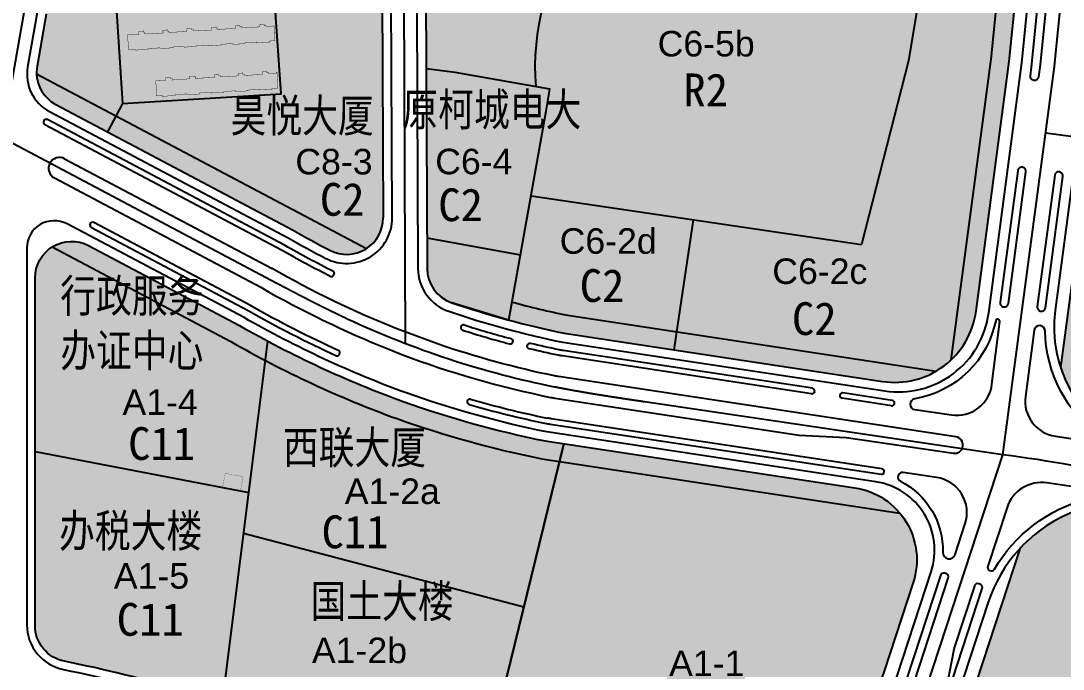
# Model space of a CAD drawing. Extents: x 2442 to 11417, y 1140 to 9206.
# Drawn here: x 8680 to 9252, y 6314 to 6670 of the extents above; entities that cross this region are included whole.
import ezdxf

# ---------------------------------------------------------------- set-up
doc = ezdxf.new("R2010")
doc.units = 0
doc.header["$LTSCALE"] = 1000
doc.header["$MEASUREMENT"] = 0
doc.linetypes.add('CENTER', pattern=[50.8, 31.75, -6.35, 6.35, -6.35])
doc.linetypes.add('CENTER2', pattern=[28.575, 19.05, -3.175, 3.175, -3.175])
for name, color, linetype in [('0-保留建筑', 5, 'Continuous'), ('01-R2-R2二类居住', 2, 'Continuous'), ('02-C11-市属办公', 211, 'Continuous'), ('02-C2-商业金融业', 10, 'Continuous'), ('02-C25-旅馆业', 11, 'Continuous'), ('02-C63-成教', 30, 'Continuous'), ('08-G11-公园', 3, 'Continuous'), ('08-G12-街头绿地', 80, 'Continuous'), ('14-z地块编号', 217, 'Continuous'), ('a-dlcenter', 1, 'CENTER'), ('开关站', 151, 'Continuous'), ('用地名称', 7, 'Continuous'), ('用地性质代码', 7, 'Continuous'), ('用地线', 5, 'Continuous'), ('道路', 7, 'Continuous'), ('道路红线', 12, 'Continuous'), ('道路绿化', 84, 'Continuous')]:
    doc.layers.add(name, color=color, linetype=linetype)
doc.styles.add('HZ', font='', dxfattribs={"width": 0.8})
doc.styles.get("Standard").update_dxf_attribs({"font": 'gbenor.shx', "bigfont": 'gbcbig.shx'})
doc.styles.add('xtx', font='')
doc.styles.get('HZ').set_extended_font_data('SimSun')
doc.styles.get('xtx').set_extended_font_data('SimSun')

msp = doc.modelspace()

# ---------------------------------------------------------------- hatches: boundary and pattern name
at = {"layer": '01-R2-R2二类居住', "linetype": 'Continuous'}
for points in [[(9077.92, 6836.84), (9079.73, 6836.73), (9079.73, 6874.36), (8998.8, 6879.23), (8996.86, 6847.02), (8947.75, 6847.14), (8893.62, 6841.36), (8900.82, 6770.48, -0.041561), (8901.87, 6723.98), (8902.22, 6643.7), (8918.02, 6641.68), (8962.47, 6633.89, -0.16822), (8985.5, 6721.17)], [(8732.75, 6668.38), (8735.61, 6624.74), (8822.68, 6630.11), (8814.04, 6753.87), (8813.71, 6753.85), (8766.11, 6750.71), (8766.35, 6751.75), (8726.57, 6762.9), (8729.31, 6720.93)], [(8982.98, 6717.28, 0.159583), (8962.47, 6633.89), (8969.99, 6632.58), (8968.3, 6621.65), (8959.77, 6574.11), (9141, 6547.27), (9166.87, 6648.2), (9171.5, 6676.77), (9170.76, 6688.37)]]:
    msp.add_hatch(color=256, dxfattribs=at).paths.add_polyline_path(points)
at = {"layer": '02-C11-市属办公'}
for points in [[(8696.99, 6545.99, 0.258207), (8687.61, 6529.05), (8687.61, 6433.62), (8804.85, 6411.16), (8813.95, 6483.68, -0.009148), (8795.03, 6494.05)], [(8886.2, 6451.73, -0.03353), (8813.95, 6483.68), (8804.85, 6411.16), (8802.05, 6388.83), (8955.76, 6348.36), (8975.32, 6428.23), (8965.73, 6429.68, -0.035628)], [(8687.61, 6433.62), (8687.61, 6338.16, 0.357918), (8703.72, 6318.54, -0.023943), (8769.16, 6302.26), (8790.38, 6295.89), (8804.85, 6411.16)], [(8802.05, 6388.83), (8790.38, 6295.89), (8858.65, 6275.39), (8932.35, 6252.77), (8955.76, 6348.36)]]:
    msp.add_hatch(color=256, dxfattribs=at).paths.add_polyline_path(points)
at = {"layer": '02-C2-商业金融业'}
for points in [[(9141, 6547.27), (9048.66, 6560.95), (9039.45, 6498.79), (9181.81, 6477.7, 0.058751), (9190.25, 6484.01), (9212.2, 6648.98), (9215.83, 6685.59), (9176.81, 6687.43), (9170.76, 6688.37), (9171.5, 6676.77), (9166.87, 6648.2)], [(8822.68, 6630.11), (8735.61, 6624.74), (8731.98, 6617.92), (8869.18, 6544.95, 0.259802), (8878.58, 6561.99), (8878.09, 6675.04), (8819.55, 6674.9)], [(9048.66, 6560.95), (8959.77, 6574.11), (8949.3, 6515.68, 0.017458), (8980.55, 6508.3), (8980.79, 6508.26), (8981.01, 6508.21), (8981.24, 6508.17), (8981.46, 6508.12), (8981.69, 6508.08), (8981.92, 6508.03), (8982.14, 6507.99), (8982.37, 6507.94), (8982.6, 6507.9), (8982.82, 6507.86), (8983.05, 6507.81), (8983.28, 6507.77), (8983.5, 6507.72), (8983.73, 6507.68), (8983.96, 6507.64), (8984.18, 6507.59), (8984.41, 6507.55), (8984.64, 6507.51), (8984.87, 6507.46), (8985.09, 6507.42), (8985.32, 6507.38), (8985.55, 6507.33), (8985.78, 6507.29), (8986.01, 6507.25), (8986.24, 6507.2), (8986.46, 6507.16), (8986.69, 6507.12), (8986.92, 6507.08), (8987.15, 6507.03), (8987.38, 6506.99), (8987.61, 6506.95), (8987.84, 6506.91), (8988.07, 6506.86), (8988.3, 6506.82), (8988.53, 6506.78), (8988.76, 6506.74), (8988.99, 6506.7), (8989.22, 6506.65), (8989.45, 6506.61), (8989.68, 6506.57), (8989.91, 6506.53), (8990.14, 6506.49), (8990.37, 6506.45), (8990.6, 6506.4), (8990.83, 6506.36), (8991.06, 6506.32), (8991.29, 6506.28), (8991.52, 6506.24), (8991.75, 6506.2), (8991.98, 6506.16), (8992.22, 6506.12), (8992.45, 6506.08), (8992.68, 6506.03), (8992.91, 6505.99), (8993.14, 6505.95), (8993.37, 6505.91), (8993.61, 6505.87), (8993.84, 6505.83), (8994.07, 6505.79), (8994.3, 6505.75), (8994.54, 6505.71), (8994.77, 6505.67), (8995, 6505.63), (8995.23, 6505.59), (8995.47, 6505.55), (8995.7, 6505.51), (8995.93, 6505.47), (8996.17, 6505.43), (8996.4, 6505.39), (8996.63, 6505.35), (8996.87, 6505.31), (8997.1, 6505.27), (8997.33, 6505.23), (8997.57, 6505.19), (8997.8, 6505.15), (8998.04, 6505.11), (8998.27, 6505.08), (8998.51, 6505.04), (8998.74, 6505), (8998.97, 6504.96), (8999.21, 6504.92), (8999.44, 6504.88), (8999.68, 6504.84), (8999.91, 6504.8), (9000.15, 6504.76), (9000.39, 6504.72), (9000.62, 6504.69), (9000.86, 6504.65), (9001.09, 6504.61), (9001.33, 6504.57), (9001.56, 6504.53), (9001.8, 6504.49), (9002.04, 6504.45), (9002.27, 6504.42), (9002.51, 6504.38), (9002.74, 6504.34), (9002.98, 6504.3), (9003.22, 6504.26), (9003.45, 6504.22), (9003.69, 6504.19), (9003.93, 6504.15), (9004.17, 6504.11), (9004.4, 6504.07), (9004.64, 6504.03), (9004.88, 6504), (9005.11, 6503.96), (9005.35, 6503.92), (9005.59, 6503.88), (9005.83, 6503.85), (9006.07, 6503.81), (9006.3, 6503.77), (9006.54, 6503.73), (9006.78, 6503.69), (9007.02, 6503.66), (9007.26, 6503.62), (9007.5, 6503.58), (9007.73, 6503.54), (9007.97, 6503.51), (9008.21, 6503.47), (9008.45, 6503.43), (9008.69, 6503.39), (9008.93, 6503.36), (9009.17, 6503.32), (9009.41, 6503.28), (9009.65, 6503.25), (9009.89, 6503.21), (9010.13, 6503.17), (9010.37, 6503.13), (9010.61, 6503.1), (9010.85, 6503.06), (9011.09, 6503.02), (9011.33, 6502.99), (9011.57, 6502.95), (9011.81, 6502.91), (9012.05, 6502.87), (9012.29, 6502.84), (9012.53, 6502.8), (9012.77, 6502.76), (9013.01, 6502.73), (9013.25, 6502.69), (9013.49, 6502.65), (9013.74, 6502.62), (9013.98, 6502.58), (9014.22, 6502.54), (9014.46, 6502.51), (9014.7, 6502.47), (9014.94, 6502.43), (9015.19, 6502.4), (9015.43, 6502.36), (9015.67, 6502.32), (9015.91, 6502.29), (9016.15, 6502.25), (9016.4, 6502.21), (9016.64, 6502.18), (9016.88, 6502.14), (9017.12, 6502.1), (9017.37, 6502.07), (9017.61, 6502.03), (9017.85, 6501.99), (9018.1, 6501.96), (9018.34, 6501.92), (9018.58, 6501.88), (9018.83, 6501.85), (9019.07, 6501.81), (9019.31, 6501.77), (9019.56, 6501.74), (9019.8, 6501.7), (9020.05, 6501.67), (9020.29, 6501.63), (9020.53, 6501.59), (9020.78, 6501.56), (9021.02, 6501.52), (9021.27, 6501.48), (9021.51, 6501.45), (9021.76, 6501.41), (9022, 6501.37), (9022.25, 6501.34), (9022.49, 6501.3), (9022.74, 6501.26), (9022.98, 6501.23), (9023.23, 6501.19), (9023.47, 6501.16), (9023.72, 6501.12), (9023.96, 6501.08), (9024.21, 6501.05), (9024.45, 6501.01), (9024.7, 6500.97), (9024.95, 6500.94), (9025.19, 6500.9), (9025.44, 6500.86), (9025.69, 6500.83), (9025.93, 6500.79), (9026.18, 6500.75), (9026.43, 6500.72), (9026.67, 6500.68), (9026.92, 6500.64), (9027.17, 6500.61), (9027.41, 6500.57), (9027.66, 6500.53), (9027.91, 6500.5), (9039.45, 6498.79)]]:
    msp.add_hatch(color=256, dxfattribs=at).paths.add_polyline_path(points)
at = {"layer": '02-C25-旅馆业'}
msp.add_hatch(color=256, dxfattribs=at).paths.add_polyline_path([(8975.32, 6428.23), (8932.35, 6252.77), (9066.8, 6211.49, 0.402073), (9128.62, 6242.64), (9153.49, 6313.07), (9169.42, 6361.8, 0.258985), (9162.06, 6399.93)])
at = {"layer": '02-C63-成教', "linetype": 'Continuous'}
msp.add_hatch(color=256, dxfattribs=at).paths.add_polyline_path([(8902.63, 6550.92), (8953.97, 6541.71), (8968.3, 6621.65), (8969.99, 6632.58), (8918.02, 6641.68), (8902.22, 6643.7)])
at = {"layer": '08-G11-公园'}
h = msp.add_hatch(color=256, dxfattribs=at)
h.paths.add_polyline_path([(10037.7, 7531.75), (9817.81, 7291.09, 0.043009), (9709.94, 7150.48), (9530.61, 6869.7, 0.022495), (9508.49, 6831.38), (9414.19, 6649.54, -0.315329), (9304.37, 6592.16), (9280.67, 6595.25, 0.413401), (9263.86, 6582.35), (9250.23, 6479.88, 0.213265), (9288.7, 6437.66), (9365.46, 6404.26), (9365.64, 6404.71), (9475.09, 6682.38), (9481.18, 6696.57), (9495.84, 6728.18), (9509.12, 6757.02), (9531.83, 6804.98), (9544.74, 6831.15), (9552.25, 6837.23), (9555.22, 6841.58), (9564.07, 6860.33), (9573.89, 6877.93), (9580.69, 6889.01), (9599.09, 6918.78), (9612.53, 6939.85), (9640.54, 6983.67), (9663.79, 7019.84), (9690.81, 7061.91), (9719.45, 7106.51), (9734.19, 7129.13), (9753.93, 7159.23), (9769.49, 7181.3), (9803.72, 7225.61), (9818.19, 7243.48), (9831.32, 7258.56), (9852.66, 7282.41), (9868.89, 7300.1), (9888.49, 7321.47), (9931.66, 7368.71), (9968.04, 7408.62), (10010.51, 7455.15), (10032.32, 7479.91), (10069.76, 7517.46), (10084.84, 7533.45), (10100.26, 7546.31), (10128.56, 7571.76), (10148.17, 7589.41), (10178.47, 7709.73), (10182.37, 8025.29), (10138.35, 8027.14), (10116.4, 8028.06, 0.440049), (10105.99, 8017.61), (10144.57, 8015.84), (10142.78, 7973.28), (10107.94, 7974.73), (10118, 7753.48, -0.199001)])
h.paths.add_polyline_path([(9365.43, 6517.16), (9360.84, 6482.67), (9294.31, 6491.52), (9298.9, 6526.01)], flags=16)
msp.add_hatch(color=256, dxfattribs=at).paths.add_polyline_path([(9209.3, 6067.39), (9149.46, 5994.32), (9120.86, 5967.4, 0.016072), (9073.07, 5945.36, -0.139605), (9039.06, 5938.93, -0.045497), (8994.03, 5947.2, -0.059414), (8936.13, 5971.08, -0.016658), (8847.9, 6024.34, 0.096075), (8779.89, 6051.89, -0.001368), (8724.36, 6062.92, 0.05395), (8669.58, 6067.92), (8669.58, 6288.04, -0.034257), (8758.81, 6267.78), (8848.19, 6240.94), (9065.96, 6174.09, 0.402073), (9177.24, 6230.16), (9200.83, 6296.98), (9228.23, 6380.77, -0.317154), (9318.53, 6399.46), (9356.46, 6382.97), (9277.41, 6195.92), (9237.01, 6123.58)])
at = {"layer": '08-G12-街头绿地'}
h = msp.add_hatch(color=256, dxfattribs=at)
h.paths.add_polyline_path([(8726.57, 6762.9), (8697.64, 6771.01), (8696.93, 6781.57), (8692.35, 6781.27), (8696.23, 6718.76), (8729.31, 6720.93)])
h.paths.add_polyline_path([(8729.31, 6720.93), (8696.23, 6718.76, -0.058909), (8693.71, 6673.74), (8688.46, 6643.81, 0.325063), (8697.77, 6624.79), (8727.31, 6609.14), (8735.61, 6624.74), (8732.75, 6668.38)])
for points in [[(9190.25, 6484.01, 0.171573), (9203.89, 6510.73), (9222.13, 6647.83), (9225.84, 6685.12), (9215.83, 6685.59), (9212.2, 6648.98)], [(8731.98, 6617.92), (8727.31, 6609.14), (8828.85, 6555.36, 0.011263), (8849.4, 6544.14, 0.26482), (8869.18, 6544.95)], [(8731.98, 6617.92), (8727.31, 6609.14), (8828.85, 6555.36, 0.011263), (8849.4, 6544.14, 0.26482), (8869.18, 6544.95)], [(8795.03, 6494.05, 0.009148), (8813.95, 6483.68), (8815.28, 6494.29, -0.0076), (8799.86, 6502.81), (8716.98, 6546.72, 0.267949), (8696.99, 6545.99)], [(8902.63, 6550.92), (8902.7, 6534.23, 0.319919), (8916.26, 6515.38), (8946.85, 6506.04, 0.00035), (8947.54, 6505.85), (8953.97, 6541.71)], [(9017.85, 6501.99), (9017.61, 6502.03), (9017.37, 6502.07), (9017.12, 6502.1), (9016.88, 6502.14), (9016.64, 6502.18), (9016.4, 6502.21), (9016.15, 6502.25), (9015.91, 6502.29), (9015.67, 6502.32), (9015.43, 6502.36), (9015.19, 6502.4), (9014.94, 6502.43), (9014.7, 6502.47), (9014.46, 6502.51), (9014.22, 6502.54), (9013.98, 6502.58), (9013.74, 6502.62), (9013.49, 6502.65), (9013.25, 6502.69), (9013.01, 6502.73), (9012.77, 6502.76), (9012.53, 6502.8), (9012.29, 6502.84), (9012.05, 6502.87), (9011.81, 6502.91), (9011.57, 6502.95), (9011.33, 6502.99), (9011.09, 6503.02), (9010.85, 6503.06), (9010.61, 6503.1), (9010.37, 6503.13), (9010.13, 6503.17), (9009.89, 6503.21), (9009.65, 6503.25), (9009.41, 6503.28), (9009.17, 6503.32), (9008.93, 6503.36), (9008.69, 6503.39), (9008.45, 6503.43), (9008.21, 6503.47), (9007.97, 6503.51), (9007.73, 6503.54), (9007.5, 6503.58), (9007.26, 6503.62), (9007.02, 6503.66), (9006.78, 6503.69), (9006.54, 6503.73), (9006.3, 6503.77), (9006.07, 6503.81), (9005.83, 6503.85), (9005.59, 6503.88), (9005.35, 6503.92), (9005.11, 6503.96), (9004.88, 6504), (9004.64, 6504.03), (9004.4, 6504.07), (9004.17, 6504.11), (9003.93, 6504.15), (9003.69, 6504.19), (9003.45, 6504.22), (9003.22, 6504.26), (9002.98, 6504.3), (9002.74, 6504.34), (9002.51, 6504.38), (9002.27, 6504.42), (9002.04, 6504.45), (9001.8, 6504.49), (9001.56, 6504.53), (9001.33, 6504.57), (9001.09, 6504.61), (9000.86, 6504.65), (9000.62, 6504.69), (9000.39, 6504.72), (9000.15, 6504.76), (8999.91, 6504.8), (8999.68, 6504.84), (8999.44, 6504.88), (8999.21, 6504.92), (8998.97, 6504.96), (8998.74, 6505), (8998.51, 6505.04), (8998.27, 6505.08), (8998.04, 6505.11), (8997.8, 6505.15), (8997.57, 6505.19), (8997.33, 6505.23), (8997.1, 6505.27), (8996.87, 6505.31), (8996.63, 6505.35), (8996.4, 6505.39), (8996.17, 6505.43), (8995.93, 6505.47), (8995.7, 6505.51), (8995.47, 6505.55), (8995.23, 6505.59), (8995, 6505.63), (8994.77, 6505.67), (8994.54, 6505.71), (8994.3, 6505.75), (8994.07, 6505.79), (8993.84, 6505.83), (8993.61, 6505.87), (8993.37, 6505.91), (8993.14, 6505.95), (8992.91, 6505.99), (8992.68, 6506.03), (8992.45, 6506.08), (8992.22, 6506.12), (8991.98, 6506.16), (8991.75, 6506.2), (8991.52, 6506.24), (8991.29, 6506.28), (8991.06, 6506.32), (8990.83, 6506.36), (8990.6, 6506.4), (8990.37, 6506.45), (8990.14, 6506.49), (8989.91, 6506.53), (8989.68, 6506.57), (8989.45, 6506.61), (8989.22, 6506.65), (8988.99, 6506.7), (8988.76, 6506.74), (8988.53, 6506.78), (8988.3, 6506.82), (8988.07, 6506.86), (8987.84, 6506.91), (8987.61, 6506.95), (8987.38, 6506.99), (8987.15, 6507.03), (8986.92, 6507.08), (8986.69, 6507.12), (8986.46, 6507.16), (8986.24, 6507.2), (8986.01, 6507.25), (8985.78, 6507.29), (8985.55, 6507.33), (8985.32, 6507.38), (8985.09, 6507.42), (8984.87, 6507.46), (8984.64, 6507.51), (8984.41, 6507.55), (8984.18, 6507.59), (8983.96, 6507.64), (8983.73, 6507.68), (8983.5, 6507.72), (8983.28, 6507.77), (8983.05, 6507.81), (8982.82, 6507.86), (8982.6, 6507.9), (8982.37, 6507.94), (8982.14, 6507.99), (8981.92, 6508.03), (8981.69, 6508.08), (8981.46, 6508.12), (8981.24, 6508.17), (8980.9, 6508.23), (8980.55, 6508.3, -0.017458), (8949.3, 6515.68), (8947.54, 6505.85, 0.015337), (8977.96, 6498.63), (9038.08, 6489.52), (9039.45, 6498.79), (9027.91, 6500.5), (9027.66, 6500.53), (9027.41, 6500.57), (9027.17, 6500.61), (9026.92, 6500.64), (9026.67, 6500.68), (9026.43, 6500.72), (9026.18, 6500.75), (9025.93, 6500.79), (9025.69, 6500.83), (9025.44, 6500.86), (9025.19, 6500.9), (9024.95, 6500.94), (9024.7, 6500.97), (9024.45, 6501.01), (9024.21, 6501.05), (9023.96, 6501.08), (9023.72, 6501.12), (9023.47, 6501.16), (9023.23, 6501.19), (9022.98, 6501.23), (9022.74, 6501.26), (9022.49, 6501.3), (9022.25, 6501.34), (9022, 6501.37), (9021.76, 6501.41), (9021.51, 6501.45), (9021.27, 6501.48), (9021.02, 6501.52), (9020.78, 6501.56), (9020.53, 6501.59), (9020.29, 6501.63), (9020.05, 6501.67), (9019.8, 6501.7), (9019.56, 6501.74), (9019.31, 6501.77), (9019.07, 6501.81), (9018.83, 6501.85), (9018.58, 6501.88), (9018.34, 6501.92), (9018.1, 6501.96)], [(9039.45, 6498.79), (9038.08, 6489.52), (9152.55, 6472.17, 0.17025), (9181.81, 6477.7)], [(8965.73, 6429.68), (8975.32, 6428.23), (8977.71, 6437.98), (8967.47, 6439.53, -0.035504), (8889.59, 6461.14, -0.035133), (8815.28, 6494.29), (8813.95, 6483.68, 0.03353), (8886.2, 6451.73, 0.035628)], [(8977.71, 6437.98), (8975.32, 6428.23), (9162.06, 6399.93, 0.182676), (9137.4, 6413.78)]]:
    msp.add_hatch(color=256, dxfattribs=at).paths.add_polyline_path(points)
at = {"layer": '开关站'}
h = msp.add_hatch(color=256, dxfattribs=at)
h.paths.add_polyline_path([(7615.4, 6571.36), (7627.4, 6571.02), (7627.11, 6561.02), (7615.11, 6561.37)])
h.paths.add_polyline_path([(8791.94, 6421.76), (8801.75, 6419.85), (8800.23, 6412.07), (8790.41, 6413.93)])
h.paths.add_polyline_path([(8219.51, 6473.26), (8229.51, 6473.26), (8229.51, 6465.26), (8219.51, 6465.26)])
h.paths.add_polyline_path([(7628.66, 7354.73), (7640.61, 7355.87), (7641.56, 7345.92), (7629.61, 7344.78)])
h.paths.add_polyline_path([(7850.22, 7613.41), (7861.92, 7616.07), (7863.58, 7608.76), (7851.88, 7606.1)])

# ---------------------------------------------------------------- linework, layer by layer
at = {"layer": '0-保留建筑', "linetype": 'Continuous'}
msp.add_lwpolyline([(8750, 6662.88, 0.2, 0.2, 0), (8757.84, 6663.44, 0.2, 0.2, 0), (8757.74, 6664.98, 0.2, 0.2, 0), (8760.25, 6665.08, 0.2, 0.2, 0), (8760.29, 6664.43, 0.2, 0.2, 0), (8761.05, 6664.48, 0.2, 0.2, 0), (8761.08, 6663.73, 0.2, 0.2, 0), (8770.95, 6664.25, 0.2, 0.2, 0), (8770.91, 6665.77, 0.2, 0.2, 0), (8773.45, 6665.9, 0.2, 0.2, 0), (8773.49, 6665.27, 0.2, 0.2, 0), (8774.32, 6665.3, 0.2, 0.2, 0), (8774.39, 6664.54, 0.2, 0.2, 0), (8784.41, 6665.04, 0.2, 0.2, 0), (8784.33, 6666.59, 0.2, 0.2, 0), (8786.9, 6666.7, 0.2, 0.2, 0), (8786.92, 6666.13, 0.2, 0.2, 0), (8787.54, 6666.13, 0.2, 0.2, 0), (8787.57, 6665.36, 0.2, 0.2, 0), (8797.61, 6665.91, 0.2, 0.2, 0), (8797.57, 6667.38, 0.2, 0.2, 0), (8800, 6667.51, 0.2, 0.2, 0), (8800.06, 6666.85, 0.2, 0.2, 0), (8800.79, 6666.89, 0.2, 0.2, 0), (8800.84, 6666.19, 0.2, 0.2, 0), (8810.99, 6666.78, 0.2, 0.2, 0), (8810.93, 6668.14, 0.2, 0.2, 0), (8813.33, 6668.26, 0.2, 0.2, 0), (8813.34, 6667.62, 0.2, 0.2, 0), (8814.14, 6667.66, 0.2, 0.2, 0), (8814.17, 6666.97, 0.2, 0.2, 0), (8818.91, 6667.29, 0.2, 0.2, 0), (8819.24, 6659.13, 0.2, 0.2, 0), (8816, 6658.99, 0.2, 0.2, 0), (8815.99, 6658.29, 0.2, 0.2, 0), (8809.06, 6657.92, 0.2, 0.2, 0), (8809.06, 6658.48, 0.2, 0.2, 0), (8802.69, 6658.03, 0.2, 0.2, 0), (8802.69, 6657.5, 0.2, 0.2, 0), (8795.9, 6657.22, 0.2, 0.2, 0), (8795.88, 6657.64, 0.2, 0.2, 0), (8789.47, 6657.15, 0.2, 0.2, 0), (8789.5, 6656.8, 0.2, 0.2, 0), (8782.69, 6656.35, 0.2, 0.2, 0), (8782.67, 6656.78, 0.2, 0.2, 0), (8776.19, 6656.47, 0.2, 0.2, 0), (8776.2, 6656.09, 0.2, 0.2, 0), (8769.45, 6655.61, 0.2, 0.2, 0), (8769.43, 6656, 0.2, 0.2, 0), (8762.86, 6655.7, 0.2, 0.2, 0), (8762.89, 6655.28, 0.2, 0.2, 0), (8756.05, 6654.85, 0.2, 0.2, 0), (8756.04, 6655.24, 0.2, 0.2, 0), (8750, 6654.91, 0.2, 0.2, 0), (8749.67, 6654.89, 0.2, 0.2, 0), (8749.68, 6654.44, 0.2, 0.2, 0), (8742.79, 6654.02, 0.2, 0.2, 0), (8742.76, 6654.33, 0.2, 0.2, 0), (8739.69, 6654.2, 0.2, 0.2, 0), (8739.68, 6654.25, 0.2, 0.2, 0), (8738.86, 6654.19, 0.2, 0.2, 0), (8738.4, 6662.36, 0.2, 0.2, 0), (8744.53, 6662.69, 0.2, 0.2, 0), (8744.46, 6664.4, 0.2, 0.2, 0), (8747, 6664.51, 0.2, 0.2, 0), (8747.02, 6663.88, 0.2, 0.2, 0), (8747.63, 6663.88, 0.2, 0.2, 0), (8747.68, 6662.88, 0.2, 0.2, 0), (8750.02, 6662.88, 0, 0, 0)], format="xyseb", dxfattribs=at)
at = {"layer": '0-保留建筑', "linetype": 'Continuous', "const_width": 0.2}
msp.add_lwpolyline([(8754.33, 6628.86), (8753.84, 6637.13), (8759.4, 6637.43), (8759.37, 6639.02), (8761.83, 6639.13), (8761.85, 6638.42), (8762.75, 6638.5), (8762.79, 6637.58), (8772.48, 6638.28), (8772.43, 6639.67), (8774.94, 6639.8), (8775.02, 6639.27), (8775.73, 6639.28), (8775.72, 6638.47), (8786.04, 6639.08), (8786.01, 6640.46), (8788.34, 6640.59), (8788.39, 6640.02), (8789.19, 6640.07), (8789.21, 6639.4), (8799.19, 6639.86), (8799.16, 6641.36), (8801.62, 6641.47), (8801.64, 6640.84), (8802.45, 6640.86), (8802.48, 6640.07), (8812.42, 6640.71), (8812.37, 6642.22), (8814.75, 6642.33), (8814.81, 6641.62), (8815.81, 6641.68), (8815.85, 6640.93), (8820.1, 6641.19), (8820.06, 6641.97), (8820.33, 6641.98), (8820.73, 6633.14), (8817.6, 6632.92), (8817.6, 6632.51), (8810.66, 6632.12), (8810.63, 6632.51), (8804.25, 6632.06), (8804.27, 6631.64), (8797.58, 6631.2), (8797.58, 6631.72), (8791.15, 6631.29), (8791.18, 6630.87), (8784.24, 6630.46), (8784.22, 6630.81), (8777.58, 6630.45), (8777.59, 6629.89), (8770.84, 6629.45), (8770.88, 6629.99), (8764.41, 6629.6), (8764.45, 6629.13), (8757.56, 6628.63), (8757.57, 6629.1), (8754.38, 6628.86)], dxfattribs=at)
at = {"layer": 'a-dlcenter', "linetype": 'CENTER2', "flags": 128}
for points in [[(9917.5, 8856.81), (10006.14, 8713.79), (10044.79, 8656.4), (10158.86, 8514.15), (10181.61, 8466.07), (10178.16, 8419.39), (10136.15, 8300.08, 0.09627), (10097.16, 8035.86), (10110.01, 7753.12, -0.199001), (10031.79, 7537.14), (9811.9, 7296.48, 0.043009), (9703.2, 7154.78), (9523.87, 6874.01, 0.022495), (9501.39, 6835.06), (9407.09, 6653.22, -0.315329), (9305.4, 6600.1), (9242.1, 6608.34)], [(8669.61, 6605.78), (8681.89, 6675.82, 0.058909), (8684.25, 6718.02), (8671.2, 6928.73)], [(8890.88, 6492.6), (8889.87, 6724.32, 0.041945), (8888.88, 6769.24)]]:
    msp.add_lwpolyline(points, format="xyb", dxfattribs=at)
at = {"layer": 'a-dlcenter', "color": 5, "linetype": 'CENTER2', "flags": 128}
for points in [[(9218.62, 6431.82), (9246.97, 6644.94), (9251.78, 6693.34), (9260.36, 6875.5), (9277.98, 7247.1), (9317.58, 8086.63), (9283.02, 8246.13, 0.11243), (9227.17, 8365.09), (9093.88, 8536.91)], [(9720.8, 6235.64), (9366.22, 6391.79, 0.074508), (9218.61, 6431.82), (9022.05, 6460.93), (9021.8, 6460.97), (9021.55, 6461), (9021.3, 6461.04), (9021.06, 6461.08), (9020.81, 6461.11), (9020.56, 6461.15), (9020.32, 6461.19), (9020.07, 6461.22), (9019.82, 6461.26), (9019.57, 6461.3), (9019.33, 6461.33), (9019.08, 6461.37), (9018.83, 6461.41), (9018.58, 6461.44), (9018.34, 6461.48), (9018.09, 6461.52), (9017.84, 6461.55), (9017.6, 6461.59), (9017.35, 6461.63), (9017.1, 6461.66), (9016.85, 6461.7), (9016.61, 6461.74), (9016.36, 6461.77), (9016.11, 6461.81), (9015.86, 6461.85), (9015.62, 6461.88), (9015.37, 6461.92), (9015.12, 6461.96), (9014.88, 6461.99), (9014.63, 6462.03), (9014.38, 6462.07), (9014.13, 6462.1), (9013.89, 6462.14), (9013.64, 6462.18), (9013.39, 6462.22), (9013.14, 6462.25), (9012.9, 6462.29), (9012.65, 6462.33), (9012.4, 6462.36), (9012.16, 6462.4), (9011.91, 6462.44), (9011.66, 6462.48), (9011.41, 6462.51), (9011.17, 6462.55), (9010.92, 6462.59), (9010.67, 6462.62), (9010.42, 6462.66), (9010.18, 6462.7), (9009.93, 6462.74), (9009.68, 6462.77), (9009.44, 6462.81), (9009.19, 6462.85), (9008.94, 6462.89), (9008.69, 6462.92), (9008.45, 6462.96), (9008.2, 6463), (9007.95, 6463.04), (9007.71, 6463.07), (9007.46, 6463.11), (9007.21, 6463.15), (9006.96, 6463.19), (9006.72, 6463.22), (9006.47, 6463.26), (9006.22, 6463.3), (9005.98, 6463.34), (9005.73, 6463.38), (9005.48, 6463.41), (9005.23, 6463.45), (9004.99, 6463.49), (9004.74, 6463.53), (9004.49, 6463.57), (9004.25, 6463.61), (9004, 6463.64), (9003.75, 6463.68), (9003.51, 6463.72), (9003.26, 6463.76), (9003.01, 6463.8), (9002.76, 6463.84), (9002.52, 6463.87), (9002.27, 6463.91), (9002.02, 6463.95), (9001.78, 6463.99), (9001.53, 6464.03), (9001.28, 6464.07), (9001.04, 6464.11), (9000.79, 6464.14), (9000.54, 6464.18), (9000.29, 6464.22), (9000.05, 6464.26), (8999.8, 6464.3), (8999.55, 6464.34), (8999.31, 6464.38), (8999.06, 6464.42), (8998.81, 6464.46), (8998.57, 6464.5), (8998.32, 6464.54), (8998.07, 6464.58), (8997.83, 6464.62), (8997.58, 6464.66), (8997.33, 6464.7), (8997.09, 6464.73), (8996.84, 6464.77), (8996.59, 6464.81), (8996.34, 6464.85), (8996.1, 6464.89), (8995.85, 6464.93), (8995.6, 6464.97), (8995.36, 6465.01), (8995.11, 6465.06), (8994.86, 6465.1), (8994.62, 6465.14), (8994.37, 6465.18), (8994.12, 6465.22), (8993.88, 6465.26), (8993.63, 6465.3), (8993.38, 6465.34), (8993.14, 6465.38), (8992.89, 6465.42), (8992.64, 6465.46), (8992.4, 6465.5), (8992.15, 6465.54), (8991.9, 6465.58), (8991.66, 6465.63), (8991.41, 6465.67), (8991.16, 6465.71), (8990.92, 6465.75), (8990.67, 6465.79), (8990.43, 6465.83), (8990.18, 6465.88), (8989.93, 6465.92), (8989.69, 6465.96), (8989.44, 6466), (8989.19, 6466.04), (8988.95, 6466.09), (8988.7, 6466.13), (8988.45, 6466.17), (8988.21, 6466.21), (8987.96, 6466.25), (8987.71, 6466.3), (8987.47, 6466.34), (8987.22, 6466.38), (8986.98, 6466.43), (8986.73, 6466.47), (8986.48, 6466.51), (8986.24, 6466.55), (8985.99, 6466.6), (8985.74, 6466.64), (8985.5, 6466.68), (8985.25, 6466.73), (8985.01, 6466.77), (8984.76, 6466.81), (8984.51, 6466.86), (8984.27, 6466.9), (8984.02, 6466.95), (8983.77, 6466.99), (8983.53, 6467.03), (8983.28, 6467.08), (8983.04, 6467.12), (8982.79, 6467.17), (8982.54, 6467.21), (8982.3, 6467.26), (8982.05, 6467.3), (8981.81, 6467.35), (8981.56, 6467.39), (8981.31, 6467.44), (8981.07, 6467.48), (8980.82, 6467.53), (8980.58, 6467.57), (8980.33, 6467.62), (8980.09, 6467.66), (8979.84, 6467.71), (8979.59, 6467.75), (8979.35, 6467.8), (8979.1, 6467.84), (8978.86, 6467.89), (8978.61, 6467.94), (8978.37, 6467.98), (8978.12, 6468.03), (8977.87, 6468.08), (8977.63, 6468.12), (8977.38, 6468.17), (8977.14, 6468.22), (8976.89, 6468.26), (8976.65, 6468.31), (8976.4, 6468.36), (8976.15, 6468.4), (8975.91, 6468.45), (8975.66, 6468.5), (8975.42, 6468.55), (8975.17, 6468.59), (8974.93, 6468.64), (8974.68, 6468.69), (8974.44, 6468.74), (8974.19, 6468.79), (8973.95, 6468.83), (8973.7, 6468.88), (8973.46, 6468.93), (8973.21, 6468.98), (8972.97, 6469.03), (8972.72, 6469.08, -0.060114), (8858.9, 6506.43), (8858.67, 6506.54), (8858.45, 6506.65), (8858.22, 6506.75), (8857.99, 6506.86), (8857.77, 6506.96), (8857.54, 6507.07), (8857.31, 6507.18), (8857.09, 6507.28), (8856.86, 6507.39), (8856.64, 6507.5), (8856.41, 6507.6), (8856.18, 6507.71), (8855.96, 6507.82), (8855.73, 6507.93), (8855.51, 6508.03), (8855.28, 6508.14), (8855.06, 6508.25), (8854.83, 6508.36), (8854.6, 6508.46), (8854.38, 6508.57), (8854.15, 6508.68), (8853.93, 6508.79), (8853.7, 6508.9), (8853.48, 6509.01), (8853.25, 6509.11), (8853.03, 6509.22), (8852.8, 6509.33), (8852.58, 6509.44), (8852.35, 6509.55), (8852.13, 6509.66), (8851.9, 6509.77), (8851.68, 6509.88), (8851.45, 6509.98), (8851.23, 6510.09), (8851, 6510.2), (8850.78, 6510.31), (8850.55, 6510.42), (8850.33, 6510.53), (8850.1, 6510.64), (8849.88, 6510.75), (8849.65, 6510.86), (8849.43, 6510.97), (8849.21, 6511.08), (8848.98, 6511.19), (8848.76, 6511.3), (8848.53, 6511.41), (8848.31, 6511.52), (8848.08, 6511.63), (8847.86, 6511.74), (8847.64, 6511.86), (8847.41, 6511.97), (8847.19, 6512.08), (8846.96, 6512.19), (8846.74, 6512.3), (8846.52, 6512.41), (8846.29, 6512.52), (8846.07, 6512.63), (8845.84, 6512.74), (8845.62, 6512.86), (8845.4, 6512.97), (8845.17, 6513.08), (8844.95, 6513.19), (8844.73, 6513.3), (8844.5, 6513.41), (8844.28, 6513.53), (8844.06, 6513.64), (8843.83, 6513.75), (8843.61, 6513.86), (8843.38, 6513.97), (8843.16, 6514.09), (8842.94, 6514.2), (8842.71, 6514.31), (8842.49, 6514.42), (8842.27, 6514.54), (8842.05, 6514.65), (8841.82, 6514.76), (8841.6, 6514.88), (8841.38, 6514.99), (8841.15, 6515.1), (8840.93, 6515.21), (8840.71, 6515.33), (8840.48, 6515.44), (8840.26, 6515.55), (8840.04, 6515.67), (8839.82, 6515.78), (8839.59, 6515.89), (8839.37, 6516.01), (8839.15, 6516.12), (8838.92, 6516.23), (8838.7, 6516.35), (8838.48, 6516.46), (8838.26, 6516.58), (8838.03, 6516.69), (8837.81, 6516.8), (8837.59, 6516.92), (8837.37, 6517.03), (8837.14, 6517.14), (8836.92, 6517.26), (8836.7, 6517.37), (8836.48, 6517.49), (8836.25, 6517.6), (8836.03, 6517.72), (8835.81, 6517.83), (8835.59, 6517.94), (8835.37, 6518.06), (8835.14, 6518.17), (8834.92, 6518.29), (8834.7, 6518.4), (8834.48, 6518.52), (8834.25, 6518.63), (8834.03, 6518.75), (8833.81, 6518.86), (8833.59, 6518.98), (8833.37, 6519.09), (8833.14, 6519.21), (8832.92, 6519.32), (8832.7, 6519.44), (8832.48, 6519.55), (8832.26, 6519.67), (8832.03, 6519.78), (8831.81, 6519.9), (8831.59, 6520.01), (8831.37, 6520.13), (8831.15, 6520.24), (8830.93, 6520.36), (8830.7, 6520.48), (8830.48, 6520.59), (8830.26, 6520.71), (8830.04, 6520.82), (8829.82, 6520.94), (8829.6, 6521.05), (8829.37, 6521.17), (8829.15, 6521.29), (8828.93, 6521.4), (8828.71, 6521.52), (8828.49, 6521.63), (8828.27, 6521.75), (8828.05, 6521.86), (8827.82, 6521.98), (8827.6, 6522.1), (8827.38, 6522.21), (8827.16, 6522.33), (8826.94, 6522.44), (8826.72, 6522.56), (8826.5, 6522.68), (8826.27, 6522.79), (8826.05, 6522.91), (8825.83, 6523.03), (8825.61, 6523.14), (8820.28, 6525.94), (8669.61, 6605.78), (8352.36, 6773.84), (8146.38, 6882.94), (8146.16, 6883.06), (8145.94, 6883.18), (8145.71, 6883.29), (8145.49, 6883.41), (8145.27, 6883.53), (8145.05, 6883.64), (8144.83, 6883.76), (8144.61, 6883.88), (8144.39, 6884), (8144.17, 6884.11), (8143.95, 6884.23), (8143.73, 6884.35), (8143.51, 6884.46), (8143.28, 6884.58), (8143.06, 6884.7), (8142.84, 6884.81), (8142.62, 6884.93), (8142.4, 6885.05), (8142.18, 6885.17), (8141.96, 6885.28), (8141.74, 6885.4), (8141.52, 6885.52), (8141.3, 6885.63), (8141.07, 6885.75), (8140.85, 6885.87), (8140.63, 6885.98), (8140.41, 6886.1), (8140.19, 6886.22), (8139.97, 6886.33), (8139.75, 6886.45), (8139.53, 6886.57), (8139.31, 6886.68), (8139.09, 6886.8), (8138.86, 6886.92), (8138.64, 6887.03), (8138.42, 6887.15), (8138.2, 6887.27), (8137.98, 6887.38), (8137.76, 6887.5), (8137.54, 6887.62), (8137.32, 6887.73), (8137.1, 6887.85), (8136.87, 6887.97), (8136.65, 6888.08), (8136.43, 6888.2), (8136.21, 6888.32), (8135.99, 6888.43), (8135.77, 6888.55), (8135.55, 6888.67), (8135.33, 6888.78), (8135.1, 6888.9), (8134.88, 6889.01), (8134.66, 6889.13), (8134.44, 6889.25), (8134.22, 6889.36), (8134, 6889.48), (8133.78, 6889.6), (8133.55, 6889.71), (8133.33, 6889.83), (8133.11, 6889.94), (8132.89, 6890.06), (8132.67, 6890.18), (8132.45, 6890.29), (8132.23, 6890.41), (8132, 6890.52), (8131.78, 6890.64), (8131.56, 6890.76), (8131.34, 6890.87), (8131.12, 6890.99), (8130.9, 6891.1), (8130.67, 6891.22), (8130.45, 6891.33), (8130.23, 6891.45), (8130.01, 6891.56), (8129.79, 6891.68), (8129.57, 6891.8), (8129.34, 6891.91), (8129.12, 6892.03), (8128.9, 6892.14), (8128.68, 6892.26), (8128.46, 6892.37), (8128.24, 6892.49), (8128.01, 6892.6), (8127.79, 6892.72), (8127.57, 6892.83), (8127.35, 6892.95), (8127.13, 6893.06), (8126.9, 6893.18), (8126.68, 6893.29), (8126.46, 6893.41), (8126.24, 6893.52), (8126.02, 6893.64), (8125.79, 6893.75), (8125.57, 6893.87), (8125.35, 6893.98), (8125.13, 6894.1), (8124.9, 6894.21), (8124.68, 6894.32), (8124.46, 6894.44), (8124.24, 6894.55), (8124.01, 6894.67), (8123.79, 6894.78), (8123.57, 6894.89), (8123.35, 6895.01), (8123.12, 6895.12), (8122.9, 6895.24), (8122.68, 6895.35), (8122.46, 6895.46), (8122.23, 6895.58), (8122.01, 6895.69), (8121.79, 6895.81), (8121.57, 6895.92), (8121.34, 6896.03), (8121.12, 6896.15), (8120.9, 6896.26), (8120.68, 6896.37), (8120.45, 6896.49), (8120.23, 6896.6), (8120.01, 6896.71), (8119.78, 6896.83), (8119.56, 6896.94), (8119.34, 6897.05), (8119.11, 6897.16), (8118.89, 6897.28), (8118.67, 6897.39), (8118.45, 6897.5), (8118.22, 6897.62), (8118, 6897.73), (8117.78, 6897.84), (8117.55, 6897.95), (8117.33, 6898.06), (8117.11, 6898.18), (8116.88, 6898.29), (8116.66, 6898.4), (8116.43, 6898.51), (8116.21, 6898.63), (8115.99, 6898.74), (8115.76, 6898.85), (8115.54, 6898.96), (8115.32, 6899.07), (8115.09, 6899.18), (8114.87, 6899.29), (8114.65, 6899.41), (8114.42, 6899.52), (8114.2, 6899.63), (8113.97, 6899.74), (8113.75, 6899.85), (8113.53, 6899.96), (8113.3, 6900.07), (8113.08, 6900.18), (8112.85, 6900.29), (8112.63, 6900.41), (8112.4, 6900.52), (8112.18, 6900.63), (8111.96, 6900.74), (8111.73, 6900.85), (8111.51, 6900.96), (8111.28, 6901.07), (8111.06, 6901.18), (8110.83, 6901.29), (8110.61, 6901.4), (8110.38, 6901.51), (8110.16, 6901.62), (8109.94, 6901.73), (8109.71, 6901.84), (8109.49, 6901.94), (8109.26, 6902.05), (8109.04, 6902.16), (8108.81, 6902.27), (8108.59, 6902.38), (8108.36, 6902.49), (8108.14, 6902.6), (8107.91, 6902.71), (8107.69, 6902.82), (8107.46, 6902.92), (8107.24, 6903.03), (8107.01, 6903.14), (8106.78, 6903.25), (8106.56, 6903.36), (8106.33, 6903.47), (8106.11, 6903.57), (8105.88, 6903.68), (8105.66, 6903.79), (8105.43, 6903.9), (8105.21, 6904), (8104.98, 6904.11), (8104.75, 6904.22), (8104.53, 6904.33), (8104.3, 6904.43), (8104.08, 6904.54), (8103.85, 6904.65), (8103.62, 6904.75), (8103.4, 6904.86), (8103.17, 6904.97), (8102.95, 6905.07), (8102.72, 6905.18), (8102.49, 6905.29), (8102.27, 6905.39), (8102.04, 6905.5), (8101.81, 6905.6, 0.086535), (7936, 6950.51), (7935.75, 6950.53), (7935.5, 6950.56), (7935.26, 6950.58), (7935.01, 6950.6), (7934.76, 6950.62), (7934.51, 6950.64), (7934.26, 6950.67), (7934.01, 6950.69), (7933.76, 6950.71), (7933.51, 6950.73), (7933.26, 6950.75), (7933.01, 6950.78), (7932.77, 6950.8), (7932.52, 6950.82), (7932.27, 6950.84), (7932.02, 6950.86), (7931.77, 6950.88), (7931.52, 6950.9), (7931.27, 6950.92), (7931.02, 6950.94), (7930.77, 6950.96), (7930.52, 6950.98), (7930.27, 6951.01), (7930.03, 6951.03), (7929.78, 6951.05), (7929.53, 6951.07), (7929.28, 6951.09), (7929.03, 6951.1), (7928.78, 6951.12), (7928.53, 6951.14), (7928.28, 6951.16), (7928.03, 6951.18), (7927.78, 6951.2), (7927.53, 6951.22), (7927.28, 6951.24), (7927.03, 6951.26), (7926.78, 6951.28), (7926.54, 6951.3), (7926.29, 6951.32), (7926.04, 6951.33), (7925.79, 6951.35), (7925.54, 6951.37), (7925.29, 6951.39), (7925.04, 6951.41), (7924.79, 6951.42), (7924.54, 6951.44), (7924.29, 6951.46), (7924.04, 6951.48), (7923.79, 6951.5), (7923.54, 6951.51), (7923.29, 6951.53), (7923.04, 6951.55), (7922.8, 6951.57), (7922.55, 6951.58), (7922.3, 6951.6), (7922.05, 6951.62), (7921.8, 6951.63), (7921.55, 6951.65), (7921.3, 6951.67), (7921.05, 6951.68), (7920.8, 6951.7), (7920.55, 6951.72), (7920.3, 6951.73), (7920.05, 6951.75), (7919.8, 6951.77), (7919.55, 6951.78), (7919.3, 6951.8), (7919.05, 6951.81), (7918.8, 6951.83), (7918.55, 6951.84), (7918.3, 6951.86), (7918.06, 6951.88), (7917.81, 6951.89), (7917.56, 6951.91), (7917.31, 6951.92), (7917.06, 6951.94), (7916.81, 6951.95), (7916.56, 6951.97), (7916.31, 6951.98), (7916.06, 6952), (7915.81, 6952.01), (7915.56, 6952.03), (7915.31, 6952.04), (7915.06, 6952.06), (7914.81, 6952.07), (7914.56, 6952.09), (7914.31, 6952.1), (7914.06, 6952.12), (7913.81, 6952.13), (7913.56, 6952.14), (7913.31, 6952.16), (7913.06, 6952.17), (7912.81, 6952.19), (7912.56, 6952.2), (7912.32, 6952.21), (7912.07, 6952.23), (7911.82, 6952.24), (7911.57, 6952.26), (7911.32, 6952.27), (7911.07, 6952.28), (7910.82, 6952.3), (7910.57, 6952.31), (7910.32, 6952.32), (7910.07, 6952.34), (7909.82, 6952.35), (7909.57, 6952.36), (7909.32, 6952.38), (7909.07, 6952.39), (7908.82, 6952.4), (7908.57, 6952.42), (7908.32, 6952.43), (7908.07, 6952.44), (7907.82, 6952.45), (7907.57, 6952.47), (7907.32, 6952.48), (7907.07, 6952.49), (7906.82, 6952.51), (7906.57, 6952.52), (7906.32, 6952.53), (7906.07, 6952.54), (7905.82, 6952.56), (7905.57, 6952.57), (7905.32, 6952.58), (7905.08, 6952.59), (7904.83, 6952.6), (7904.58, 6952.62), (7904.33, 6952.63), (7904.08, 6952.64), (7903.83, 6952.65), (7903.58, 6952.67), (7903.33, 6952.68), (7903.08, 6952.69), (7902.83, 6952.7), (7902.58, 6952.71), (7902.33, 6952.72), (7902.08, 6952.74), (7901.83, 6952.75), (7901.58, 6952.76), (7901.33, 6952.77), (7901.08, 6952.78), (7900.83, 6952.79), (7900.58, 6952.81), (7900.33, 6952.82), (7895.52, 6953.04), (7813.89, 6956.46), (7813.89, 6956.46), (7203.56, 6982), (6780.12, 6999.72), (6477.72, 7012.39), (6377.87, 7016.57)]]:
    msp.add_lwpolyline(points, format="xyb", dxfattribs=at)
at = {"layer": 'a-dlcenter', "flags": 128}
msp.add_lwpolyline([(8946.85, 6506.04), (8916.26, 6515.38)], dxfattribs=at)
at = {"layer": 'a-dlcenter', "color": 2, "linetype": 'CENTER2', "flags": 128}
msp.add_lwpolyline([(7167.5, 6139.37), (7536.77, 6276.65, -0.071309), (7675.44, 6306.72), (7787.02, 6313.08), (8148.41, 6313.08), (8355.04, 6313.08), (8563.45, 6314.02, -0.074187), (8763.99, 6285.02), (8853.42, 6258.17), (9066.38, 6192.79, 0.402073), (9152.93, 6236.4), (9177.16, 6305.02), (9218.62, 6431.82)], format="xyb", dxfattribs=at)
at = {"layer": '开关站', "const_width": 0.1}
msp.add_lwpolyline([(8791.94, 6421.76), (8801.75, 6419.85), (8800.23, 6412.07), (8790.41, 6413.93)], close=True, dxfattribs=at)
at = {"layer": '用地线'}
for p, q in [((8688.43, 6641.06), (8869.49, 6545.14)), ((8979.72, 6508.47), (9182.01, 6477.82)), ((8804.85, 6411.16), (8815.28, 6494.29)), ((8932.35, 6252.77), (8977.71, 6437.97)), ((8977.71, 6437.97), (8932.46, 6253.23)), ((8687.61, 6433.62), (8804.85, 6411.16)), ((8687.61, 6433.62), (8687.61, 6433.44)), ((8687.61, 6433.44), (8687.61, 6433.44)), ((8790.38, 6295.89), (8804.85, 6411.16))]:
    msp.add_line(p, q, dxfattribs=at)
at = {"layer": '用地线', "flags": 128}
for points in [[(8962.47, 6633.89, -0.16822), (8985.5, 6721.17), (9059.58, 6813.89)], [(8696.99, 6545.99), (8795.03, 6494.05, 0.04269), (8886.2, 6451.73, 0.035628), (8965.73, 6429.68), (9162.06, 6399.93)]]:
    msp.add_lwpolyline(points, format="xyb", dxfattribs=at)
for points in [[(8726.57, 6762.9), (8726.57, 6762.9), (8735.61, 6624.74), (8822.68, 6630.11), (8814.04, 6753.87)], [(9170.76, 6688.37), (9171.5, 6676.77), (9166.87, 6648.2), (9141, 6547.27)], [(8947.54, 6505.85), (8968.3, 6621.65), (8969.99, 6632.58), (8918.02, 6641.68), (8902.22, 6643.7)], [(8959.77, 6574.11), (9141, 6547.27)], [(9048.66, 6560.95), (9038.08, 6489.52)], [(8902.63, 6550.92), (8953.97, 6541.71)], [(8802.05, 6388.83), (8955.76, 6348.36)]]:
    msp.add_lwpolyline(points, dxfattribs=at)
at = {"layer": '用地线'}
for points in [[(9190.25, 6484.01), (9212.2, 6648.98), (9215.83, 6685.59)], [(8735.61, 6624.74), (8727.31, 6609.14)]]:
    msp.add_lwpolyline(points, dxfattribs=at)
msp.add_arc((9080.47, 6998.08), 499.87, 254.7874, 258.3717, dxfattribs=at)
at = {"layer": '道路', "flags": 128}
for points in [[(10612.78, 8014.22), (10138.63, 8034.13), (10115.34, 8035.11, 0.440049), (10101.81, 8021.53), (10114, 7753.3, -0.199001), (10034.74, 7534.44), (9814.85, 7293.78, 0.043009), (9706.57, 7152.63), (9527.24, 6871.86, 0.022495), (9504.94, 6833.22), (9410.64, 6651.38, -0.315329), (9304.89, 6596.13), (9274.25, 6600.12, 0.413401), (9257.45, 6587.22), (9247.32, 6511.05, 0.334582), (9288.7, 6437.66), (9365.46, 6404.26)], [(9710.06, 6227.26), (9360.87, 6381.03), (9357.34, 6382.59), (9318.53, 6399.46, 0.442066), (9210.59, 6350.96), (9193.78, 6299.53), (9169.97, 6232.09, -0.402086), (9064.87, 6179.13), (8967.13, 6209.14), (8948.74, 6211.49), (8924.62, 6218.97), (8918.81, 6221.86), (8858.29, 6242.55), (8849.5, 6245.25), (8760.1, 6272.09, 0.074187), (8563.51, 6300.52), (8385.77, 6299.72, 0.412896), (8365.86, 6279.72), (8365.86, 6097.02), (8362.86, 6085.44)]]:
    msp.add_lwpolyline(points, format="xyb", dxfattribs=at)
for points in [[(8680.63, 6889.66), (8691.24, 6718.45, -0.058909), (8688.78, 6674.61), (8683.54, 6644.67, 0.325063), (8695.43, 6620.38), (8826.43, 6550.98, 0.011222), (8847.1, 6539.7, 0.563383), (8883.58, 6562.02), (8882.87, 6724.52, 0.042181), (8881.92, 6768.52), (8871.6, 6870.15, 0.375144), (8847.58, 6892.61), (8779.4, 6894.94, -0.066959), (8712.05, 6906.54), (8706.05, 6908.7, 0.539542)], [(8886.51, 6861.93), (8895.84, 6769.96, -0.041718), (8896.87, 6724.12), (8897.7, 6534.21, 0.319919), (8914.65, 6510.65, 0.031445), (8977.09, 6493.7), (9153.77, 6466.93, 0.419537), (9210.83, 6509.77), (9229.09, 6647.02), (9233.82, 6694.66), (9241.13, 6849.88, 0.410398), (9222.35, 6870.78), (8912.88, 6889.41, 0.462284)], [(9160.59, 6310.66), (9179.25, 6367.73, 0.463593), (9148.83, 6417.11), (8968.34, 6444.46, -0.035441), (8891.28, 6465.84, -0.042772), (8802.27, 6507.19), (8705.14, 6558.65, 0.565265), (8683.11, 6545.4), (8683.11, 6338.57, 0.357759), (8703.23, 6314.05, -0.023801), (8767.87, 6297.95), (8825.81, 6280.55), (8844.82, 6277.48), (8845.31, 6277.4), (8868.77, 6270.25), (8887.44, 6261.84), (9069.73, 6205.89, 0.402073), (9135.25, 6238.91)]]:
    msp.add_lwpolyline(points, format="xyb", close=True, dxfattribs=at)
at = {"layer": '道路红线'}
for p, q in [((8877.87, 6724.67), (8878.58, 6561.99)), ((8901.87, 6723.98), (8902.7, 6534.23)), ((9222.13, 6647.83), (9226.83, 6695.17)), ((8693.71, 6673.74), (8688.71, 6645.24)), ((9203.89, 6510.73), (9222.13, 6647.83)), ((8699.05, 6624.11), (8828.85, 6555.36)), ((8977.96, 6498.63), (9152.55, 6472.17))]:
    msp.add_line(p, q, dxfattribs=at)
at = {"layer": '道路红线', "flags": 128}
for points in [[(10612.78, 8007.21), (10138.35, 8027.14), (10116.4, 8028.06, 0.440049), (10105.99, 8017.61), (10118, 7753.48, -0.199001), (10037.7, 7531.75), (9817.81, 7291.09, 0.043009), (9709.94, 7150.48), (9530.61, 6869.7, 0.022495), (9508.49, 6831.38), (9414.19, 6649.54, -0.315329), (9304.37, 6592.16), (9280.67, 6595.25, 0.413401), (9263.86, 6582.35), (9250.23, 6479.88)], [(8385.43, 5820.72), (8370.93, 5850.48, -0.113902), (8365.36, 5874.58), (8365.36, 6085.13), (8370.36, 6104.41), (8370.36, 6280.22, -0.412896), (8385.3, 6295.21), (8563.53, 6296.02, -0.074187), (8758.81, 6267.78), (8848.19, 6240.94), (9065.96, 6174.09, 0.402073), (9177.24, 6230.16), (9200.83, 6296.98), (9228.23, 6380.77)]]:
    msp.add_lwpolyline(points, format="xyb", dxfattribs=at)
msp.add_lwpolyline([(8858.65, 6275.39), (8769.16, 6302.26, 0.023943), (8703.72, 6318.54, -0.357918), (8687.61, 6338.16), (8687.61, 6529.05, -0.565265), (8716.98, 6546.72), (8799.86, 6502.81, 0.042744), (8889.59, 6461.14, 0.035504), (8967.47, 6439.53), (9137.4, 6413.78, -0.463593), (9169.42, 6361.8), (9153.49, 6313.07), (9128.62, 6242.64, -0.402073), (9066.8, 6211.49)], format="xyb", close=True, dxfattribs=at)
at = {"layer": '道路红线'}
for centre, radius, start, end in [((8708.41, 6641.79), 20, 170.0584, 242.0881), ((8858.58, 6561.91), 20, 242.6651, 0.2498), ((9088.04, 7005.8), 519.69, 240.0838, 242.6651), ((9088.04, 7005.8), 519.69, 240.0838, 242.6651), ((8922.7, 6534.32), 20, 180.2498, 251.2117), ((9080.47, 6998.08), 509.87, 251.2117, 258.4014), ((9159.29, 6516.66), 45, 261.3833, 352.4228)]:
    msp.add_arc(centre, radius, start, end, dxfattribs=at)
at = {"layer": '道路绿化', "color": 84, "ltscale": 100, "flags": 128}
for points in [[(9245.21, 6724.01), (9243.79, 6693.93), (9239.02, 6645.86), (9238.14, 6639.26, -1), (9233.68, 6639.85), (9234.55, 6646.38), (9239.3, 6694.26), (9247.35, 6865.14, -0.414214), (9249.71, 6867.28)], [(8692.38, 6615.21, 0.414214), (8693.01, 6613.19)], [(8824.4, 6546.96), (8694.41, 6615.84, 0.414214), (8692.38, 6615.21)], [(8693.01, 6613.19), (8822.8, 6544.41, 0.014475), (8849.95, 6529.84, 0.414765), (8851.29, 6530.29), (8851.73, 6531.18, 0.413661), (8851.29, 6532.52, -0.014336), (8824.55, 6546.87)], [(8703.84, 6594.43, 0.414214), (8695.73, 6591.94)], [(8695.73, 6591.94, 0.414214), (8698.22, 6583.83), (8811.45, 6523.83, 0.035127), (8881.64, 6489.86), (8888.78, 6486.98, 0.039003), (8970.48, 6463.41, 0.013128), (8972.8, 6463), (9106.92, 6442.67), (9132.71, 6441.44), (9191.51, 6432.75, 0.414153), (9196.62, 6436.54), (9196.64, 6436.68, 0.413232), (9192.86, 6441.79), (8974.88, 6474.82, -0.012984), (8972.58, 6475.23, -0.032181), (8908.4, 6492.76), (8886.1, 6501, -0.035173), (8817.33, 6534.29)], [(9229.28, 6589.71, 0.414214), (9226.75, 6587.78), (9217.15, 6515.58)], [(9221.61, 6514.99), (9231.21, 6587.19, 0.414214), (9229.28, 6589.71)], [(9249.61, 6587.22, 0.414245), (9247.09, 6585.29), (9237.51, 6513.23)], [(9241.97, 6512.64), (9251.55, 6584.7, 0.414182), (9249.61, 6587.22)], [(8717.85, 6558.71, 0.414214), (8718.48, 6556.68)], [(8719.88, 6559.34, 0.414214), (8717.85, 6558.71)], [(8718.48, 6556.68), (8804.44, 6511.14, 0.02396), (8853.07, 6486.27, 0.414728), (8854.4, 6486.77), (8854.81, 6487.68, 0.413698), (8854.31, 6489.01, -0.023982), (8805.89, 6513.76), (8719.88, 6559.34)], [(9217.15, 6515.58, 0.414214), (9219.08, 6513.06)], [(9219.08, 6513.06, 0.414214), (9221.61, 6514.99)], [(9237.51, 6513.23, 0.414214), (9239.44, 6510.7)], [(9239.44, 6510.7, 0.414214), (9241.97, 6512.64)], [(8923.08, 6503.16, 0.412929), (8921.2, 6502.2)], [(8923.08, 6503.16, 0.013289), (8948.74, 6495.69)], [(8921.2, 6502.2, 0.4155), (8922.17, 6500.31)], [(8922.17, 6500.31, 0.013289), (8947.98, 6492.79)], [(8947.98, 6492.79, 0.415085), (8949.81, 6493.86)], [(8949.81, 6493.86, 0.413343), (8948.74, 6495.69)], [(9113.66, 6465.42), (8976.9, 6486.14, -0.013145), (8974.57, 6486.56, -0.008029), (8958.71, 6490.09, -0.415085), (8957.61, 6491.9)], [(9114.11, 6468.39), (8977.43, 6489.1, -0.013188), (8975.09, 6489.52, -0.007986), (8959.41, 6493.01, 0.413343), (8957.61, 6491.9)], [(8926.53, 6462.4, 0.413404), (8924.67, 6461.38)], [(8926.53, 6462.4, 0.019995), (8968.52, 6452.07)], [(9113.66, 6465.42, 0.414214), (9115.37, 6466.68)], [(9130.81, 6465.86, 0.414214), (9129.1, 6464.6)], [(8924.67, 6461.38, 0.415024), (8925.69, 6459.51)], [(8925.69, 6459.51, 0.020033), (8968, 6449.12, 0.012634), (8970.24, 6448.72)], [(9157.42, 6458.79, 0.414214), (9159.13, 6460.05)], [(9159.13, 6460.05, 0.414214), (9157.87, 6461.76)], [(8795.54, 6284.42, 0.414214), (8796.21, 6283.18), (8823.92, 6274.86), (8844.28, 6272.04), (8866.74, 6265.16), (8885.9, 6256.04), (9068.58, 6199.96, 0.382511), (9144.31, 6234.95), (9147.78, 6251.48), (9156.1, 6275.11), (9164.59, 6291.96), (9170.06, 6307.44), (9188.63, 6364.22, 0.414214), (9187.35, 6366.74), (9186.87, 6366.9, 0.414214), (9184.35, 6365.62), (9165.76, 6308.75)], [(9188.57, 6301.3), (9207.25, 6358.42, 0.414214), (9205.97, 6360.94), (9205.49, 6361.1, 0.414214), (9202.97, 6359.82), (9191.9, 6325.98), (9187.84, 6305.26)]]:
    msp.add_lwpolyline(points, format="xyb", dxfattribs=at)
for points in [[(8692.38, 6615.21), (8692.38, 6615.21)], [(8703.84, 6594.43), (8817.61, 6534.15)], [(8695.73, 6591.94), (8695.73, 6591.94)], [(9229.28, 6589.71), (9229.28, 6589.71)], [(9249.61, 6587.22), (9249.61, 6587.22)], [(8717.85, 6558.71), (8717.85, 6558.71)], [(9219.08, 6513.06), (9219.08, 6513.06)], [(9239.44, 6510.7), (9239.44, 6510.7)], [(8921.2, 6502.2), (8921.2, 6502.2)], [(8949.81, 6493.86), (8949.81, 6493.86)], [(8957.61, 6491.9), (8957.61, 6491.9)], [(9115.37, 6466.68), (9115.37, 6466.68)], [(9129.1, 6464.6), (9129.1, 6464.6)], [(9157.42, 6458.79), (9130.36, 6462.89)], [(9157.87, 6461.76), (9130.81, 6465.86)], [(8924.67, 6461.38), (8924.67, 6461.38)], [(9159.13, 6460.05), (9159.13, 6460.05)], [(9153.48, 6422.47), (9153.48, 6422.47)]]:
    msp.add_lwpolyline(points, dxfattribs=at)
for points in [[(9217.02, 6504.99), (9216.81, 6505.61), (9216.59, 6505.9), (9215.95, 6506.28), (9215.42, 6506.34), (9214.88, 6506.2, -0.313301), (9170.22, 6462.6, 0.855989), (9170.28, 6456.68), (9190.49, 6453.75, 0.419147), (9212.63, 6470.58)], [(9272.48, 6441.24, -0.232792), (9241.73, 6499.92, 0.924587), (9235.76, 6500.24), (9230.96, 6463.94, 0.409636), (9247.44, 6442.09), (9271.38, 6438.55, 0.783333)], [(9162.38, 6417.43, -0.289712), (9185.62, 6378.38, 0.865682), (9192.44, 6377.2), (9197.94, 6394.1, 0.464515), (9182.24, 6419.43), (9163.87, 6422.13, 0.849839)], [(9264.99, 6407.78, 0.815046), (9264.68, 6413.26), (9242.82, 6416.5, 0.365134), (9220.88, 6402.96), (9210.32, 6370.83, 0.896788), (9213.94, 6369.18, -0.196661)]]:
    msp.add_lwpolyline(points, format="xyb", close=True, dxfattribs=at)
at = {"layer": '道路绿化', "color": 84, "ltscale": 100, "elevation": 0, "flags": 128}
for points in [[(9115.37, 6466.68, 0.414214), (9114.11, 6468.39)], [(9129.1, 6464.6, 0.414214), (9130.36, 6462.89)], [(9153.48, 6422.47, 0.414214), (9152.23, 6424.18), (8970.77, 6451.67, -0.012672), (8968.52, 6452.07)], [(8970.24, 6448.72), (9151.78, 6421.21, 0.414214), (9153.48, 6422.47)]]:
    msp.add_lwpolyline(points, format="xyb", dxfattribs=at)

# ---------------------------------------------------------------- texts
at = {"layer": '14-z地块编号', "linetype": 'Continuous', "char_height": 14, "width": 55.6854, "attachment_point": 1, "style": 'xtx'}
for s, insert in [('{\\fArial|b0|i0|c0|p32;C6-5b}', (9029.18, 6664.54)), ('{\\fArial|b0|i0|c0|p32;C8-3}', (8830.4, 6599.8)), ('{\\fArial|b0|i0|c0|p32;C6-4}', (8907.16, 6599.87)), ('{\\fArial|b0|i0|c0|p32;C6-2\\fArial|b0|i0|c238|p32;d}', (8975.42, 6556.23)), ('{\\fArial|b0|i0|c0|p32;C6-2\\fArial|b0|i0|c238|p32;c}', (9092.08, 6539.66)), ('{\\fArial|b0|i0|c0|p32;A1-4}', (8735.55, 6467.8)), ('{\\fArial|b0|i0|c0|p32;A1-2a}', (8857.52, 6418.9)), ('{\\fArial|b0|i0|c0|p32;A1-5}', (8730.82, 6372.44)), ('{\\fArial|b0|i0|c0|p32;A1-2b}', (8839.51, 6331.54)), ('{\\fArial|b0|i0|c0|p32;A1-1}', (9035.5, 6324.46))]:
    msp.add_mtext(s, dxfattribs=dict(at, insert=insert))
at = {"layer": '用地名称', "char_height": 18, "attachment_point": 1, "style": 'HZ'}
for s, insert, width in [('昊悦大厦', (8794.87, 6627.07), 110.1365), ('原柯城电大', (8889.13, 6630.42), 110.1365), ('{\\fSimSun|b0|i0|c134|p54;行政服务\\P办证中心}', (8701.4, 6528.2), 96.0209), ('西联大厦', (8823.56, 6444.98), 110.1365), ('办税大楼', (8700.76, 6399.19), 110.1365), ('国土大楼', (8838.69, 6360.56), 110.1365)]:
    msp.add_mtext(s, dxfattribs=dict(at, insert=insert, width=width))
at = {"layer": '用地性质代码', "char_height": 18, "width": 193.3333, "attachment_point": 1}
for s, insert in [('{\\fSimSun|b0|i0|c134|p54;R2}', (9043.32, 6641.21)), ('{\\fSimSun|b0|i0|c134|p54;C2}', (8843.88, 6581.1)), ('{\\fSimSun|b0|i0|c134|p54;C2}', (8908.81, 6578.13)), ('{\\fSimSun|b0|i0|c134|p54;C2}', (8986.45, 6533.79)), ('{\\fSimSun|b0|i0|c134|p54;C2}', (9102.89, 6515.64)), ('{\\fSimSun|b0|i0|c134|p54;C11}', (8738.68, 6447.07)), ('{\\fSimSun|b0|i0|c134|p54;C11}', (8844.8, 6398.62)), ('{\\fSimSun|b0|i0|c134|p54;C11}', (8732.41, 6350.55))]:
    msp.add_mtext(s, dxfattribs=dict(at, insert=insert))

doc.saveas('drawing.dxf')
